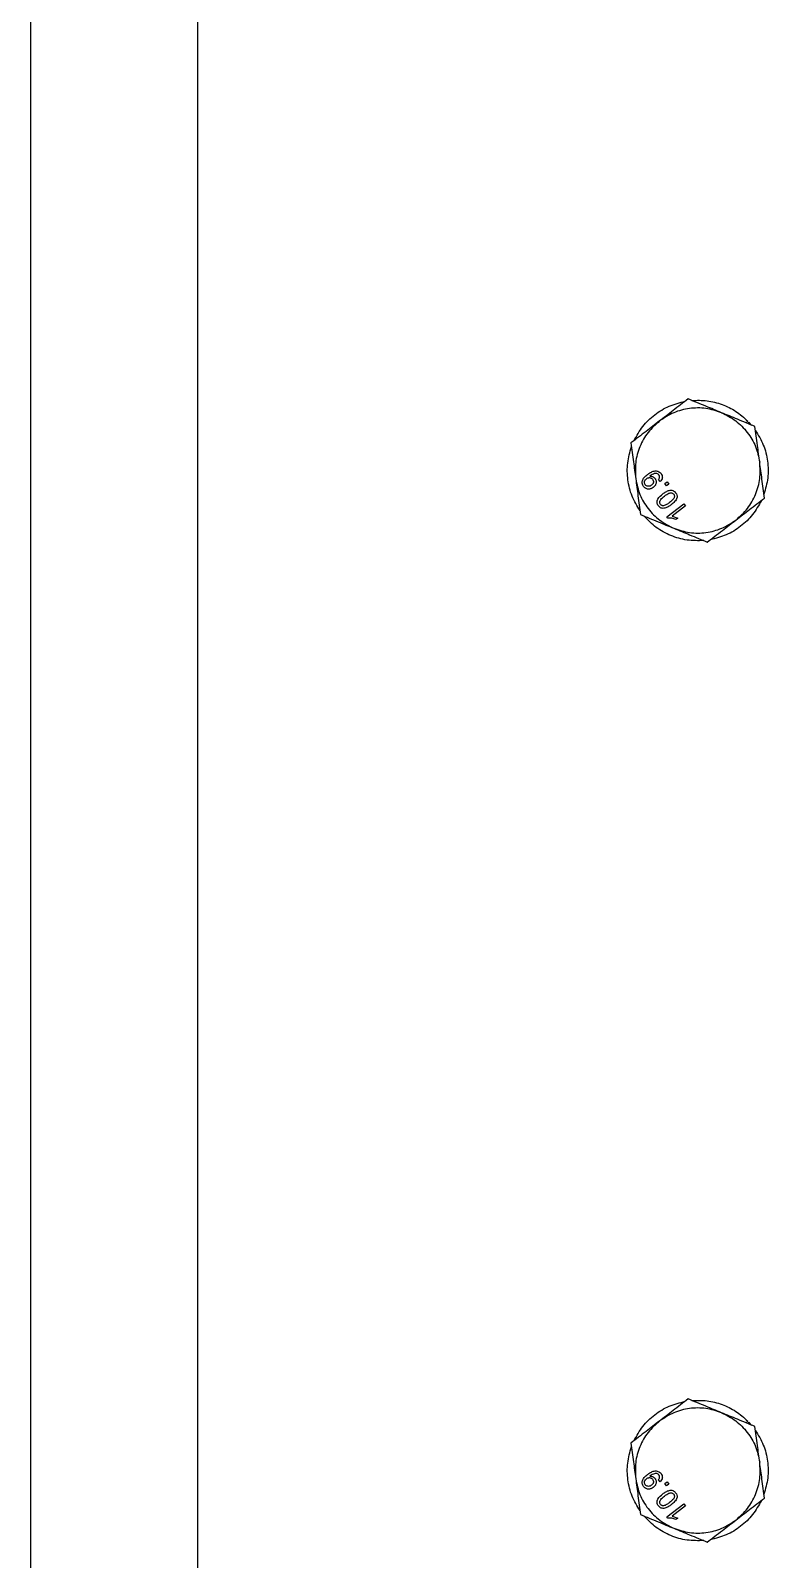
# Model space of a CAD drawing. Header units: millimetres. Extents: x 1293 to 41893, y 1011 to 26911.
# Drawn here: x 32497.8 to 32615.8, y 7386.2 to 7630.8 of the extents above; entities that cross this region are included whole.
import ezdxf

# ---------------------------------------------------------------- set-up
doc = ezdxf.new("R2010")
doc.units = ezdxf.units.MM
doc.header["$LTSCALE"] = 50
doc.layers.add('MAQUINAS', color=11, linetype='Continuous')

msp = doc.modelspace()

# ---------------------------------------------------------------- linework, layer by layer
at = {"layer": 'MAQUINAS', "linetype": 'Continuous', "lineweight": 25}
for p, q in [((32497.8275329, 7739.3821266), (32497.8275329, 7358.0487932)), ((32524.4942232, 7739.3821266), (32524.4942232, 7358.0487932)), ((32612.4967322, 7568.2987164), (32612.2183905, 7568.0135834)), ((32612.6925639, 7568.095735), (32612.4992821, 7567.8977372)), ((32612.6925639, 7568.095735), (32613.1411356, 7567.5893071)), ((32596.8932749, 7559.5201339), (32596.8282125, 7559.4674545)), ((32598.505353, 7558.5977145), (32598.2027673, 7558.9188308)), ((32599.246933, 7558.2820974), (32599.5948289, 7558.5498935)), ((32599.5948289, 7558.5498935), (32599.862625, 7558.2019976)), ((32599.5147291, 7557.9342015), (32599.246933, 7558.2820974)), ((32599.862625, 7558.2019976), (32599.5147291, 7557.9342015)), ((32599.5592014, 7552.9821248), (32602.2727897, 7555.0709341)), ((32602.5405857, 7554.7230382), (32600.4260307, 7553.0953402)), ((32602.2727897, 7555.0709341), (32602.5405857, 7554.7230382)), ((32599.7315951, 7552.7581668), (32599.5592014, 7552.9821248)), ((32600.4260307, 7553.0953402), (32601.308144, 7552.777093)), ((32601.308144, 7552.777093), (32600.9874274, 7552.5302185)), ((32612.4967322, 7408.2987164), (32612.2183905, 7408.0135834)), ((32612.6925639, 7408.095735), (32612.4992821, 7407.8977372)), ((32612.6925639, 7408.095735), (32613.1411356, 7407.5893071)), ((32596.8932749, 7399.5201339), (32596.8282125, 7399.4674545)), ((32598.505353, 7398.5977145), (32598.2027673, 7398.9188308)), ((32599.246933, 7398.2820974), (32599.5948289, 7398.5498935)), ((32599.5147291, 7397.9342015), (32599.246933, 7398.2820974)), ((32599.862625, 7398.2019976), (32599.5147291, 7397.9342015)), ((32599.5948289, 7398.5498935), (32599.862625, 7398.2019976)), ((32599.5592014, 7392.9821248), (32602.2727897, 7395.0709341)), ((32602.5405857, 7394.7230382), (32600.4260307, 7393.0953402)), ((32602.2727897, 7395.0709341), (32602.5405857, 7394.7230382)), ((32599.7315951, 7392.7581668), (32599.5592014, 7392.9821248)), ((32600.4260307, 7393.0953402), (32601.308144, 7392.777093)), ((32601.308144, 7392.777093), (32600.9874274, 7392.5302185))]:
    msp.add_line(p, q, dxfattribs=at)
for points in [[(32594.2989195, 7565.1537433), (32594.7342455, 7565.9386883), (32595.6048976, 7567.5085784), (32597.5708411, 7569.3763456), (32599.8794497, 7570.7989539), (32601.619851, 7571.238946), (32602.4900517, 7571.458942)], [(32603.5289127, 7571.5973269), (32604.3530869, 7571.6161784), (32606.0014352, 7571.6538814), (32608.4073849, 7571.0207052), (32610.6501732, 7569.9439477), (32611.8812125, 7568.8471269), (32612.4967322, 7568.2987164)], [(32598.3944856, 7568.3063427), (32597.7427688, 7567.7214004), (32596.4393353, 7566.5515159), (32595.1565198, 7564.2332135), (32594.4321103, 7561.6846114), (32594.5318914, 7559.9360084), (32594.581782, 7559.0617069)], [(32608.3069269, 7569.6267623), (32607.4744936, 7569.8986945), (32605.8096271, 7570.4425588), (32603.1605106, 7570.3943584), (32600.5911517, 7569.7474144), (32599.1267076, 7568.7866999), (32598.3944856, 7568.3063427)], [(32608.3069269, 7569.6267623), (32609.0890395, 7569.2328181), (32610.6532647, 7568.4449296), (32612.4982141, 7566.5432715), (32613.8645151, 7564.2731695), (32614.225948, 7562.5594207), (32614.4066645, 7561.7025462)], [(32613.7242164, 7566.8257102), (32614.1863358, 7566.0562343), (32615.1105744, 7564.5172825), (32615.7451366, 7561.8808419), (32615.8228471, 7559.170224), (32615.3336908, 7557.4429962), (32615.0891126, 7556.5793823)], [(32595.2642301, 7553.9385429), (32594.8021107, 7554.7080188), (32593.8778721, 7556.2469706), (32593.2433099, 7558.8834112), (32593.1655994, 7561.5940291), (32593.6547557, 7563.3212569), (32593.8993339, 7564.1848708)], [(32610.5939609, 7552.4579104), (32611.2456777, 7553.0428527), (32612.5491112, 7554.2127372), (32613.8319267, 7556.5310396), (32614.5563362, 7559.0796417), (32614.4565551, 7560.8282447), (32614.4066645, 7561.7025462)], [(32594.581782, 7559.0617069), (32594.7624984, 7558.2048324), (32595.1239314, 7556.4910836), (32596.4902324, 7554.2209816), (32598.3351818, 7552.3193235), (32599.899407, 7551.531435), (32600.6815196, 7551.1374908)], [(32614.689527, 7555.6105098), (32614.254201, 7554.8255648), (32613.3835489, 7553.2556747), (32611.4176054, 7551.3879075), (32609.1089968, 7549.9652992), (32607.3685954, 7549.5253071), (32606.4983948, 7549.3053111)], [(32605.4595338, 7549.1669262), (32604.5620885, 7549.151457), (32602.7671978, 7549.1205188), (32600.1666921, 7549.8891922), (32597.7803729, 7551.1772018), (32596.5291279, 7552.4644375), (32595.9035054, 7553.1080554)], [(32600.6815196, 7551.1374908), (32601.5139529, 7550.8655586), (32603.1788193, 7550.3216943), (32605.8279359, 7550.3698947), (32608.3972948, 7551.0168387), (32609.8617388, 7551.9775532), (32610.5939609, 7552.4579104)], [(32594.2989195, 7405.1537433), (32594.7342455, 7405.9386883), (32595.6048976, 7407.5085784), (32597.5708411, 7409.3763456), (32599.8794497, 7410.7989539), (32601.619851, 7411.238946), (32602.4900517, 7411.458942)], [(32608.3069269, 7409.6267623), (32607.4744936, 7409.8986945), (32605.8096271, 7410.4425588), (32603.1605106, 7410.3943584), (32600.5911517, 7409.7474144), (32599.1267076, 7408.7866999), (32598.3944856, 7408.3063427)], [(32603.5289127, 7411.5973269), (32604.3530869, 7411.6161784), (32606.0014352, 7411.6538814), (32608.4073849, 7411.0207052), (32610.6501732, 7409.9439477), (32611.8812125, 7408.8471269), (32612.4967322, 7408.2987164)], [(32608.3069269, 7409.6267623), (32609.0890395, 7409.2328181), (32610.6532647, 7408.4449296), (32612.4982141, 7406.5432715), (32613.8645151, 7404.2731695), (32614.225948, 7402.5594207), (32614.4066645, 7401.7025462)], [(32598.3944856, 7408.3063427), (32597.7427688, 7407.7214004), (32596.4393353, 7406.5515159), (32595.1565198, 7404.2332135), (32594.4321103, 7401.6846114), (32594.5318914, 7399.9360084), (32594.581782, 7399.0617069)], [(32613.7242164, 7406.8257102), (32614.1863358, 7406.0562343), (32615.1105744, 7404.5172825), (32615.7451366, 7401.8808419), (32615.8228471, 7399.170224), (32615.3336908, 7397.4429962), (32615.0891126, 7396.5793823)], [(32595.2642301, 7393.9385429), (32594.8021107, 7394.7080188), (32593.8778721, 7396.2469706), (32593.2433099, 7398.8834112), (32593.1655994, 7401.5940291), (32593.6547557, 7403.3212569), (32593.8993339, 7404.1848708)], [(32610.5939609, 7392.4579104), (32611.2456777, 7393.0428527), (32612.5491112, 7394.2127372), (32613.8319267, 7396.5310396), (32614.5563362, 7399.0796417), (32614.4565551, 7400.8282447), (32614.4066645, 7401.7025462)], [(32594.581782, 7399.0617069), (32594.7624984, 7398.2048324), (32595.1239314, 7396.4910836), (32596.4902324, 7394.2209816), (32598.3351818, 7392.3193235), (32599.899407, 7391.531435), (32600.6815196, 7391.1374908)], [(32614.689527, 7395.6105098), (32614.254201, 7394.8255648), (32613.3835489, 7393.2556747), (32611.4176054, 7391.3879075), (32609.1089968, 7389.9652992), (32607.3685954, 7389.5253071), (32606.4983948, 7389.3053111)], [(32605.4595338, 7389.1669262), (32604.5620885, 7389.151457), (32602.7671978, 7389.1205188), (32600.1666921, 7389.8891922), (32597.7803729, 7391.1772018), (32596.5291279, 7392.4644375), (32595.9035054, 7393.1080554)], [(32600.6815196, 7391.1374908), (32601.5139529, 7390.8655586), (32603.1788193, 7390.3216943), (32605.8279359, 7390.3698947), (32608.3972948, 7391.0168387), (32609.8617388, 7391.9775532), (32610.5939609, 7392.4579104)]]:
    msp.add_open_spline(points, degree=3, dxfattribs=at)
for points, knots in [([(32602.9695339, 7571.8280278), (32602.1698723, 7571.212481), (32600.6689239, 7570.0571122), (32599.1187649, 7568.8638633), (32598.3944856, 7568.3063427)], [0, 0, 0, 0, 0.5327709195, 1, 1, 1, 1]), ([(32608.3069269, 7569.6267623), (32607.4619602, 7569.9752463), (32605.6534968, 7570.7210988), (32603.902444, 7571.4432739), (32602.9695339, 7571.8280278)], [0, 0, 0, 0, 0.4672290805, 1, 1, 1, 1]), ([(32598.3944856, 7568.3063427), (32597.6702063, 7567.748822), (32596.1200474, 7566.5555731), (32594.619099, 7565.4002043), (32593.8194373, 7564.7846575)], [0, 0, 0, 0, 0.4672290805, 1, 1, 1, 1]), ([(32613.6443198, 7567.4254969), (32612.7114098, 7567.8102508), (32610.9603569, 7568.5324258), (32609.1518936, 7569.2782784), (32608.3069269, 7569.6267623)], [0, 0, 0, 0, 0.5327709195, 1, 1, 1, 1]), ([(32614.4066645, 7561.7025462), (32614.2859772, 7562.6085508), (32614.0276727, 7564.5476523), (32613.7775682, 7566.4251961), (32613.6443198, 7567.4254969)], [0, 0, 0, 0, 0.4672290805, 1, 1, 1, 1]), ([(32593.8194373, 7564.7846575), (32593.9526857, 7563.7843567), (32594.2027902, 7561.9068129), (32594.4610946, 7559.9677115), (32594.581782, 7559.0617069)], [0, 0, 0, 0, 0.5327709195, 1, 1, 1, 1]), ([(32615.1690092, 7555.9795956), (32615.0357608, 7556.9798964), (32614.7856563, 7558.8574402), (32614.5273519, 7560.7965416), (32614.4066645, 7561.7025462)], [0, 0, 0, 0, 0.5327709195, 1, 1, 1, 1]), ([(32594.581782, 7559.0617069), (32594.7024693, 7558.1557023), (32594.9607738, 7556.2166008), (32595.2108783, 7554.339057), (32595.3441266, 7553.3387562)], [0, 0, 0, 0, 0.4672290805, 1, 1, 1, 1]), ([(32595.8393466, 7557.8146168), (32595.7869287, 7557.8935522), (32595.6821088, 7558.0513992), (32595.6126536, 7558.3302816), (32595.6114019, 7558.6153625), (32595.7150781, 7558.9818158), (32596.002317, 7559.3701418), (32596.2954926, 7559.6062118), (32596.442458, 7559.7245509)], [0, 0, 0, 0, 0.1250635897, 0.2500895576, 0.3751100052, 0.5001693996, 0.7494409524, 1, 1, 1, 1]), ([(32596.1114466, 7558.1089048), (32596.0624688, 7558.1870474), (32595.9892748, 7558.3038261), (32595.9695906, 7558.487601), (32595.986987, 7558.6236443), (32596.0328739, 7558.7541155), (32596.1274353, 7558.9118456), (32596.2320018, 7559.0020574), (32596.3014764, 7559.0619945)], [0, 0, 0, 0, 0.2490168506, 0.3721383925, 0.4993654558, 0.6235619335, 0.7498926933, 1, 1, 1, 1]), ([(32596.3014764, 7559.0619945), (32596.3772271, 7559.113136), (32596.4918403, 7559.1905146), (32596.6686808, 7559.2389192), (32596.8063984, 7559.2454896), (32596.9402299, 7559.2217318), (32597.1103137, 7559.1518247), (32597.2037204, 7559.051224), (32597.2661981, 7558.9839345)], [0, 0, 0, 0, 0.2499764907, 0.3782221672, 0.5003423322, 0.6274524307, 0.7508110927, 1, 1, 1, 1]), ([(32596.442458, 7559.7245509), (32596.6088172, 7559.8458893), (32596.9409703, 7560.0881538), (32597.4250947, 7560.2954557), (32597.8393513, 7560.3287372), (32598.1444408, 7560.2640992), (32598.4192648, 7560.1156753), (32598.5558211, 7559.9605226), (32598.624128, 7559.8829136)], [0, 0, 0, 0, 0.2504849429, 0.5001185141, 0.6278991852, 0.7500923696, 0.8749936752, 1, 1, 1, 1]), ([(32596.8282125, 7559.4674545), (32596.9067119, 7559.4705156), (32597.0642037, 7559.4766568), (32597.2924945, 7559.4085006), (32597.503522, 7559.2961652), (32597.608518, 7559.1779345), (32597.6608986, 7559.1189514)], [0, 0, 0, 0, 0.2489431768, 0.4994502947, 0.7502849385, 1, 1, 1, 1]), ([(32598.2972134, 7559.6598356), (32598.2530033, 7559.7090829), (32598.16462, 7559.8075365), (32597.9838101, 7559.896122), (32597.7854143, 7559.9268143), (32597.396243, 7559.8397325), (32597.1167295, 7559.6621226), (32596.8932749, 7559.5201339)], [0, 0, 0, 0, 0.1252073258, 0.2503100191, 0.3753386279, 0.5006201474, 1, 1, 1, 1]), ([(32597.2661981, 7558.9839345), (32597.3157422, 7558.9082558), (32597.3899729, 7558.7948683), (32597.4226938, 7558.6165348), (32597.4166013, 7558.4817351), (32597.3814291, 7558.3509065), (32597.2996234, 7558.189382), (32597.1982748, 7558.0986547), (32597.1309568, 7558.0383914)], [0, 0, 0, 0, 0.2495205461, 0.3738507837, 0.4998887841, 0.6240955932, 0.7503154422, 1, 1, 1, 1]), ([(32597.6608986, 7559.1189514), (32597.6997566, 7559.0622905), (32597.7774463, 7558.9490071), (32597.8425337, 7558.7526227), (32597.8637956, 7558.5471402), (32597.8398388, 7558.3421055), (32597.7755889, 7558.1449283), (32597.6397366, 7557.9042466), (32597.4838486, 7557.7672767), (32597.3802709, 7557.6762688)], [0, 0, 0, 0, 0.1250740585, 0.2500636243, 0.3732612247, 0.5001992382, 0.6242961009, 0.7503685137, 1, 1, 1, 1]), ([(32598.2027673, 7558.9188308), (32598.251871, 7558.9771936), (32598.3405524, 7559.0825971), (32598.406765, 7559.2452283), (32598.4150503, 7559.3763101), (32598.3959237, 7559.4785051), (32598.3573937, 7559.5755172), (32598.3172727, 7559.6317306), (32598.2972134, 7559.6598356)], [0, 0, 0, 0, 0.27647679927, 0.49931795983, 0.62371842822, 0.74949618787, 0.87475616277, 1, 1, 1, 1]), ([(32598.624128, 7559.8829136), (32598.6901108, 7559.7825569), (32598.7893303, 7559.6316486), (32598.840014, 7559.3961386), (32598.8403593, 7559.1575457), (32598.7450545, 7558.8647204), (32598.5853375, 7558.6868101), (32598.505353, 7558.5977145)], [0, 0, 0, 0, 0.2498594906, 0.3757183909, 0.500481002, 0.7498462328, 1, 1, 1, 1]), ([(32597.3802709, 7557.6762688), (32597.2590732, 7557.5955329), (32597.0764763, 7557.4738958), (32596.7925148, 7557.4065617), (32596.5735997, 7557.4003853), (32596.3601405, 7557.4394911), (32596.0887417, 7557.548497), (32595.9392654, 7557.7079973), (32595.8393466, 7557.8146168)], [0, 0, 0, 0, 0.24986885846, 0.37645352868, 0.50034766571, 0.62723863661, 0.7508240847, 1, 1, 1, 1]), ([(32597.1309568, 7558.0383914), (32597.0512068, 7557.9850357), (32596.891917, 7557.8784648), (32596.6466057, 7557.8410203), (32596.4576953, 7557.8671429), (32596.2767432, 7557.9352326), (32596.177947, 7558.0390348), (32596.1114466, 7558.1089048)], [0, 0, 0, 0, 0.2502503989, 0.4998417518, 0.6295762977, 0.7506653539, 1, 1, 1, 1]), ([(32598.220221, 7554.7216045), (32598.1660132, 7554.8022663), (32598.0576422, 7554.9635238), (32597.9838323, 7555.2501699), (32598.0075458, 7555.5448688), (32598.2550762, 7556.076597), (32598.6279997, 7556.3952981), (32598.9260069, 7556.6499757)], [0, 0, 0, 0, 0.125373348, 0.2506437386, 0.375697515, 0.5011131747, 1, 1, 1, 1]), ([(32598.5362564, 7554.9588158), (32598.4987469, 7555.0183751), (32598.4237297, 7555.1374909), (32598.4124575, 7555.3527688), (32598.4640439, 7555.557638), (32598.6963454, 7555.9103545), (32598.9721243, 7556.1275285), (32599.1927158, 7556.3012429)], [0, 0, 0, 0, 0.1247447425, 0.2494837578, 0.3744708184, 0.4996480989, 1, 1, 1, 1]), ([(32598.9260069, 7556.6499757), (32599.0824746, 7556.7639532), (32599.3950323, 7556.9916334), (32599.8424102, 7557.1949642), (32600.2286061, 7557.2487387), (32600.5196082, 7557.2023213), (32600.7780345, 7557.0573037), (32600.9050373, 7556.9106099), (32600.9685989, 7556.8371934)], [0, 0, 0, 0, 0.2504758129, 0.50034735438, 0.62576834083, 0.75017618309, 0.87496969665, 1, 1, 1, 1]), ([(32599.1927158, 7556.3012429), (32599.41636, 7556.4691422), (32599.6959603, 7556.6790502), (32600.0945009, 7556.8163798), (32600.3051345, 7556.8116748), (32600.5100127, 7556.7482825), (32600.6070132, 7556.6468642), (32600.6554926, 7556.596177)], [0, 0, 0, 0, 0.5004095025, 0.6256126137, 0.7505796735, 0.875343692, 1, 1, 1, 1]), ([(32600.6554926, 7556.596177), (32600.6924633, 7556.5364322), (32600.7664251, 7556.4169096), (32600.7736588, 7556.2024346), (32600.7258229, 7555.9972586), (32600.4896784, 7555.6475562), (32600.2154482, 7555.4308713), (32599.9961041, 7555.2575551)], [0, 0, 0, 0, 0.1246963828, 0.2494616582, 0.3744323466, 0.4996371137, 1, 1, 1, 1]), ([(32600.9685989, 7556.8371934), (32601.0475808, 7556.7152307), (32601.1662048, 7556.532053), (32601.1976208, 7556.2794412), (32601.1937728, 7556.1358216), (32601.1803804, 7556.0651588), (32601.1736843, 7556.029828)], [0, 0, 0, 0, 0.4987953461, 0.7491482596, 0.8745764119, 1, 1, 1, 1]), ([(32600.2649873, 7554.910496), (32600.1083224, 7554.7965196), (32599.795379, 7554.5688479), (32599.3440213, 7554.3623784), (32598.9565021, 7554.3104673), (32598.6663285, 7554.3597667), (32598.4112676, 7554.5015876), (32598.2839453, 7554.6482171), (32598.220221, 7554.7216045)], [0, 0, 0, 0, 0.2504817087, 0.50034559577, 0.63170490565, 0.75022113881, 0.87498669951, 1, 1, 1, 1]), ([(32599.0000017, 7554.7409773), (32598.9555049, 7554.7425872), (32598.8665399, 7554.7458059), (32598.7385256, 7554.7872052), (32598.623481, 7554.8576085), (32598.5653348, 7554.925076), (32598.5362564, 7554.9588158)], [0, 0, 0, 0, 0.2501584562, 0.5001555724, 0.7500324303, 1, 1, 1, 1]), ([(32599.9961041, 7555.2575551), (32599.8433649, 7555.146345), (32599.6142694, 7554.9795396), (32599.2785884, 7554.7986629), (32599.0927823, 7554.760189), (32599.0000017, 7554.7409773)], [0, 0, 0, 0, 0.5003723119, 0.7505151407, 1, 1, 1, 1]), ([(32601.1736843, 7556.029828), (32601.1290788, 7555.9159012), (32601.0398027, 7555.6878814), (32600.734502, 7555.3006984), (32600.4527851, 7555.0665703), (32600.2649873, 7554.910496)], [0, 0, 0, 0, 0.249753552, 0.499871473, 1, 1, 1, 1]), ([(32610.5939609, 7552.4579104), (32611.3182402, 7553.0154311), (32612.8683991, 7554.20868), (32614.3693475, 7555.3640488), (32615.1690092, 7555.9795956)], [0, 0, 0, 0, 0.4672290805, 1, 1, 1, 1]), ([(32595.3441266, 7553.3387562), (32596.2770367, 7552.9540023), (32598.0280896, 7552.2318273), (32599.8365529, 7551.4859747), (32600.6815196, 7551.1374908)], [0, 0, 0, 0, 0.5327709195, 1, 1, 1, 1]), ([(32600.9874274, 7552.5302185), (32600.7865478, 7552.6167657), (32600.3854829, 7552.789561), (32599.9493059, 7552.7686194), (32599.7315951, 7552.7581668)], [0, 0, 0, 0, 0.5008657323, 1, 1, 1, 1]), ([(32606.0189126, 7548.9362253), (32606.8185742, 7549.5517721), (32608.3195226, 7550.7071409), (32609.8696816, 7551.9003898), (32610.5939609, 7552.4579104)], [0, 0, 0, 0, 0.5327709195, 1, 1, 1, 1]), ([(32600.6815196, 7551.1374908), (32601.5264863, 7550.7890068), (32603.3349497, 7550.0431543), (32605.0860025, 7549.3209792), (32606.0189126, 7548.9362253)], [0, 0, 0, 0, 0.4672290805, 1, 1, 1, 1]), ([(32602.9695339, 7411.8280278), (32602.1698723, 7411.212481), (32600.6689239, 7410.0571122), (32599.1187649, 7408.8638633), (32598.3944856, 7408.3063427)], [0, 0, 0, 0, 0.5327709195, 1, 1, 1, 1]), ([(32608.3069269, 7409.6267623), (32607.4619602, 7409.9752463), (32605.6534968, 7410.7210988), (32603.902444, 7411.4432739), (32602.9695339, 7411.8280278)], [0, 0, 0, 0, 0.4672290805, 1, 1, 1, 1]), ([(32613.6443198, 7407.4254969), (32612.7114098, 7407.8102508), (32610.9603569, 7408.5324258), (32609.1518936, 7409.2782784), (32608.3069269, 7409.6267623)], [0, 0, 0, 0, 0.5327709195, 1, 1, 1, 1]), ([(32598.3944856, 7408.3063427), (32597.6702063, 7407.748822), (32596.1200474, 7406.5555731), (32594.619099, 7405.4002043), (32593.8194373, 7404.7846575)], [0, 0, 0, 0, 0.4672290805, 1, 1, 1, 1]), ([(32614.4066645, 7401.7025462), (32614.2859772, 7402.6085508), (32614.0276727, 7404.5476523), (32613.7775682, 7406.4251961), (32613.6443198, 7407.4254969)], [0, 0, 0, 0, 0.4672290805, 1, 1, 1, 1]), ([(32593.8194373, 7404.7846575), (32593.9526857, 7403.7843567), (32594.2027902, 7401.9068129), (32594.4610946, 7399.9677115), (32594.581782, 7399.0617069)], [0, 0, 0, 0, 0.53277091955, 1, 1, 1, 1]), ([(32595.8393466, 7397.8146168), (32595.7869287, 7397.8935522), (32595.6821088, 7398.0513992), (32595.6126536, 7398.3302816), (32595.6114019, 7398.6153625), (32595.7150781, 7398.9818158), (32596.002317, 7399.3701418), (32596.2954926, 7399.6062118), (32596.442458, 7399.7245509)], [0, 0, 0, 0, 0.1250635897, 0.2500895576, 0.3751100052, 0.5001693996, 0.7494409524, 1, 1, 1, 1]), ([(32596.442458, 7399.7245509), (32596.6088172, 7399.8458893), (32596.9409703, 7400.0881538), (32597.4250947, 7400.2954557), (32597.8393513, 7400.3287372), (32598.1444408, 7400.2640992), (32598.4192648, 7400.1156753), (32598.5558211, 7399.9605226), (32598.624128, 7399.8829136)], [0, 0, 0, 0, 0.25048494292, 0.50011851407, 0.62789918517, 0.75009236964, 0.87499367523, 1, 1, 1, 1]), ([(32598.2972134, 7399.6598356), (32598.2530033, 7399.7090829), (32598.16462, 7399.8075365), (32597.9838101, 7399.896122), (32597.7854143, 7399.9268143), (32597.396243, 7399.8397325), (32597.1167295, 7399.6621226), (32596.8932749, 7399.5201339)], [0, 0, 0, 0, 0.1252073258, 0.2503100191, 0.3753386279, 0.5006201474, 1, 1, 1, 1]), ([(32598.2027673, 7398.9188308), (32598.251871, 7398.9771936), (32598.3405524, 7399.0825971), (32598.406765, 7399.2452283), (32598.4150503, 7399.3763101), (32598.3959237, 7399.4785051), (32598.3573937, 7399.5755172), (32598.3172727, 7399.6317306), (32598.2972134, 7399.6598356)], [0, 0, 0, 0, 0.2764767993, 0.4993179598, 0.6237184282, 0.7494961879, 0.8747561628, 1, 1, 1, 1]), ([(32598.624128, 7399.8829136), (32598.6901108, 7399.7825569), (32598.7893303, 7399.6316486), (32598.840014, 7399.3961386), (32598.8403593, 7399.1575457), (32598.7450545, 7398.8647204), (32598.5853375, 7398.6868101), (32598.505353, 7398.5977145)], [0, 0, 0, 0, 0.2498594906, 0.3757183909, 0.500481002, 0.7498462328, 1, 1, 1, 1]), ([(32615.1690092, 7395.9795956), (32615.0357608, 7396.9798964), (32614.7856563, 7398.8574402), (32614.5273519, 7400.7965416), (32614.4066645, 7401.7025462)], [0, 0, 0, 0, 0.5327709195, 1, 1, 1, 1]), ([(32594.581782, 7399.0617069), (32594.7024693, 7398.1557023), (32594.9607738, 7396.2166008), (32595.2108783, 7394.339057), (32595.3441266, 7393.3387562)], [0, 0, 0, 0, 0.4672290805, 1, 1, 1, 1]), ([(32597.3802709, 7397.6762688), (32597.2590732, 7397.5955329), (32597.0764763, 7397.4738958), (32596.7925148, 7397.4065617), (32596.5735997, 7397.4003853), (32596.3601405, 7397.4394911), (32596.0887417, 7397.548497), (32595.9392654, 7397.7079973), (32595.8393466, 7397.8146168)], [0, 0, 0, 0, 0.2498688585, 0.3764535287, 0.5003476657, 0.6272386366, 0.7508240847, 1, 1, 1, 1]), ([(32596.1114466, 7398.1089048), (32596.0624688, 7398.1870474), (32595.9892748, 7398.3038261), (32595.9695906, 7398.487601), (32595.986987, 7398.6236443), (32596.0328739, 7398.7541155), (32596.1274353, 7398.9118456), (32596.2320018, 7399.0020574), (32596.3014764, 7399.0619945)], [0, 0, 0, 0, 0.2490168506, 0.3721383925, 0.4993654558, 0.6235619335, 0.7498926933, 1, 1, 1, 1]), ([(32597.1309568, 7398.0383914), (32597.0512068, 7397.9850357), (32596.891917, 7397.8784648), (32596.6466057, 7397.8410203), (32596.4576953, 7397.8671429), (32596.2767432, 7397.9352326), (32596.177947, 7398.0390348), (32596.1114466, 7398.1089048)], [0, 0, 0, 0, 0.25025039885, 0.49984175183, 0.62957629767, 0.75066535386, 1, 1, 1, 1]), ([(32596.3014764, 7399.0619945), (32596.3772271, 7399.113136), (32596.4918403, 7399.1905146), (32596.6686808, 7399.2389192), (32596.8063984, 7399.2454896), (32596.9402299, 7399.2217318), (32597.1103137, 7399.1518247), (32597.2037204, 7399.051224), (32597.2661981, 7398.9839345)], [0, 0, 0, 0, 0.2499764907, 0.3782221672, 0.5003423322, 0.6274524307, 0.7508110927, 1, 1, 1, 1]), ([(32596.8282125, 7399.4674545), (32596.9067119, 7399.4705156), (32597.0642037, 7399.4766568), (32597.2924945, 7399.4085006), (32597.503522, 7399.2961652), (32597.608518, 7399.1779345), (32597.6608986, 7399.1189514)], [0, 0, 0, 0, 0.2489431768, 0.4994502947, 0.7502849385, 1, 1, 1, 1]), ([(32597.2661981, 7398.9839345), (32597.3157422, 7398.9082558), (32597.3899729, 7398.7948683), (32597.4226938, 7398.6165348), (32597.4166013, 7398.4817351), (32597.3814291, 7398.3509065), (32597.2996234, 7398.189382), (32597.1982748, 7398.0986547), (32597.1309568, 7398.0383914)], [0, 0, 0, 0, 0.2495205461, 0.3738507837, 0.4998887841, 0.6240955932, 0.7503154422, 1, 1, 1, 1]), ([(32597.6608986, 7399.1189514), (32597.6997566, 7399.0622905), (32597.7774463, 7398.9490071), (32597.8425337, 7398.7526227), (32597.8637956, 7398.5471402), (32597.8398388, 7398.3421055), (32597.7755889, 7398.1449283), (32597.6397366, 7397.9042466), (32597.4838486, 7397.7672767), (32597.3802709, 7397.6762688)], [0, 0, 0, 0, 0.1250740585, 0.2500636243, 0.3732612247, 0.5001992382, 0.6242961008, 0.7503685137, 1, 1, 1, 1]), ([(32598.9260069, 7396.6499757), (32599.0824746, 7396.7639532), (32599.3950323, 7396.9916334), (32599.8424102, 7397.1949642), (32600.2286061, 7397.2487387), (32600.5196082, 7397.2023213), (32600.7780345, 7397.0573037), (32600.9050373, 7396.9106099), (32600.9685989, 7396.8371934)], [0, 0, 0, 0, 0.2504758129, 0.5003473544, 0.6257683408, 0.7501761831, 0.8749696966, 1, 1, 1, 1]), ([(32598.220221, 7394.7216045), (32598.1660132, 7394.8022663), (32598.0576422, 7394.9635238), (32597.9838323, 7395.2501699), (32598.0075458, 7395.5448688), (32598.2550762, 7396.076597), (32598.6279997, 7396.3952981), (32598.9260069, 7396.6499757)], [0, 0, 0, 0, 0.125373348, 0.2506437386, 0.375697515, 0.5011131747, 1, 1, 1, 1]), ([(32600.2649873, 7394.910496), (32600.1083224, 7394.7965196), (32599.795379, 7394.5688479), (32599.3440213, 7394.3623784), (32598.9565021, 7394.3104673), (32598.6663285, 7394.3597667), (32598.4112676, 7394.5015876), (32598.2839453, 7394.6482171), (32598.220221, 7394.7216045)], [0, 0, 0, 0, 0.2504817087, 0.50034559577, 0.63170490565, 0.75022113881, 0.87498669951, 1, 1, 1, 1]), ([(32598.5362564, 7394.9588158), (32598.4987469, 7395.0183751), (32598.4237297, 7395.1374909), (32598.4124575, 7395.3527688), (32598.4640439, 7395.557638), (32598.6963454, 7395.9103545), (32598.9721243, 7396.1275285), (32599.1927158, 7396.3012429)], [0, 0, 0, 0, 0.1247447425, 0.2494837578, 0.3744708184, 0.4996480989, 1, 1, 1, 1]), ([(32599.0000017, 7394.7409773), (32598.9555049, 7394.7425872), (32598.8665399, 7394.7458059), (32598.7385256, 7394.7872052), (32598.623481, 7394.8576085), (32598.5653348, 7394.925076), (32598.5362564, 7394.9588158)], [0, 0, 0, 0, 0.2501584562, 0.5001555724, 0.7500324303, 1, 1, 1, 1]), ([(32599.9961041, 7395.2575551), (32599.8433649, 7395.146345), (32599.6142694, 7394.9795396), (32599.2785884, 7394.7986629), (32599.0927823, 7394.760189), (32599.0000017, 7394.7409773)], [0, 0, 0, 0, 0.5003723119, 0.7505151407, 1, 1, 1, 1]), ([(32599.1927158, 7396.3012429), (32599.41636, 7396.4691422), (32599.6959603, 7396.6790502), (32600.0945009, 7396.8163798), (32600.3051345, 7396.8116748), (32600.5100127, 7396.7482825), (32600.6070132, 7396.6468642), (32600.6554926, 7396.596177)], [0, 0, 0, 0, 0.50040950251, 0.62561261367, 0.75057967349, 0.87534369202, 1, 1, 1, 1]), ([(32600.6554926, 7396.596177), (32600.6924633, 7396.5364322), (32600.7664251, 7396.4169096), (32600.7736588, 7396.2024346), (32600.7258229, 7395.9972586), (32600.4896784, 7395.6475562), (32600.2154482, 7395.4308713), (32599.9961041, 7395.2575551)], [0, 0, 0, 0, 0.12469638283, 0.24946165819, 0.37443234657, 0.49963711369, 1, 1, 1, 1]), ([(32601.1736843, 7396.029828), (32601.1290788, 7395.9159012), (32601.0398027, 7395.6878814), (32600.734502, 7395.3006984), (32600.4527851, 7395.0665703), (32600.2649873, 7394.910496)], [0, 0, 0, 0, 0.249753552, 0.499871473, 1, 1, 1, 1]), ([(32600.9685989, 7396.8371934), (32601.0475808, 7396.7152307), (32601.1662048, 7396.532053), (32601.1976208, 7396.2794412), (32601.1937728, 7396.1358216), (32601.1803804, 7396.0651588), (32601.1736843, 7396.029828)], [0, 0, 0, 0, 0.49879534606, 0.74914825957, 0.87457641189, 1, 1, 1, 1]), ([(32610.5939609, 7392.4579104), (32611.3182402, 7393.0154311), (32612.8683991, 7394.20868), (32614.3693475, 7395.3640488), (32615.1690092, 7395.9795956)], [0, 0, 0, 0, 0.4672290805, 1, 1, 1, 1]), ([(32595.3441266, 7393.3387562), (32596.2770367, 7392.9540023), (32598.0280896, 7392.2318273), (32599.8365529, 7391.4859747), (32600.6815196, 7391.1374908)], [0, 0, 0, 0, 0.53277091955, 1, 1, 1, 1]), ([(32600.9874274, 7392.5302185), (32600.7865478, 7392.6167657), (32600.3854829, 7392.789561), (32599.9493059, 7392.7686194), (32599.7315951, 7392.7581668)], [0, 0, 0, 0, 0.5008657323, 1, 1, 1, 1]), ([(32606.0189126, 7388.9362253), (32606.8185742, 7389.5517721), (32608.3195226, 7390.7071409), (32609.8696816, 7391.9003898), (32610.5939609, 7392.4579104)], [0, 0, 0, 0, 0.5327709195, 1, 1, 1, 1]), ([(32600.6815196, 7391.1374908), (32601.5264863, 7390.7890068), (32603.3349497, 7390.0431543), (32605.0860025, 7389.3209792), (32606.0189126, 7388.9362253)], [0, 0, 0, 0, 0.46722908045, 1, 1, 1, 1])]:
    msp.add_open_spline(points, degree=3, knots=knots, dxfattribs=at)

doc.saveas('drawing.dxf')
